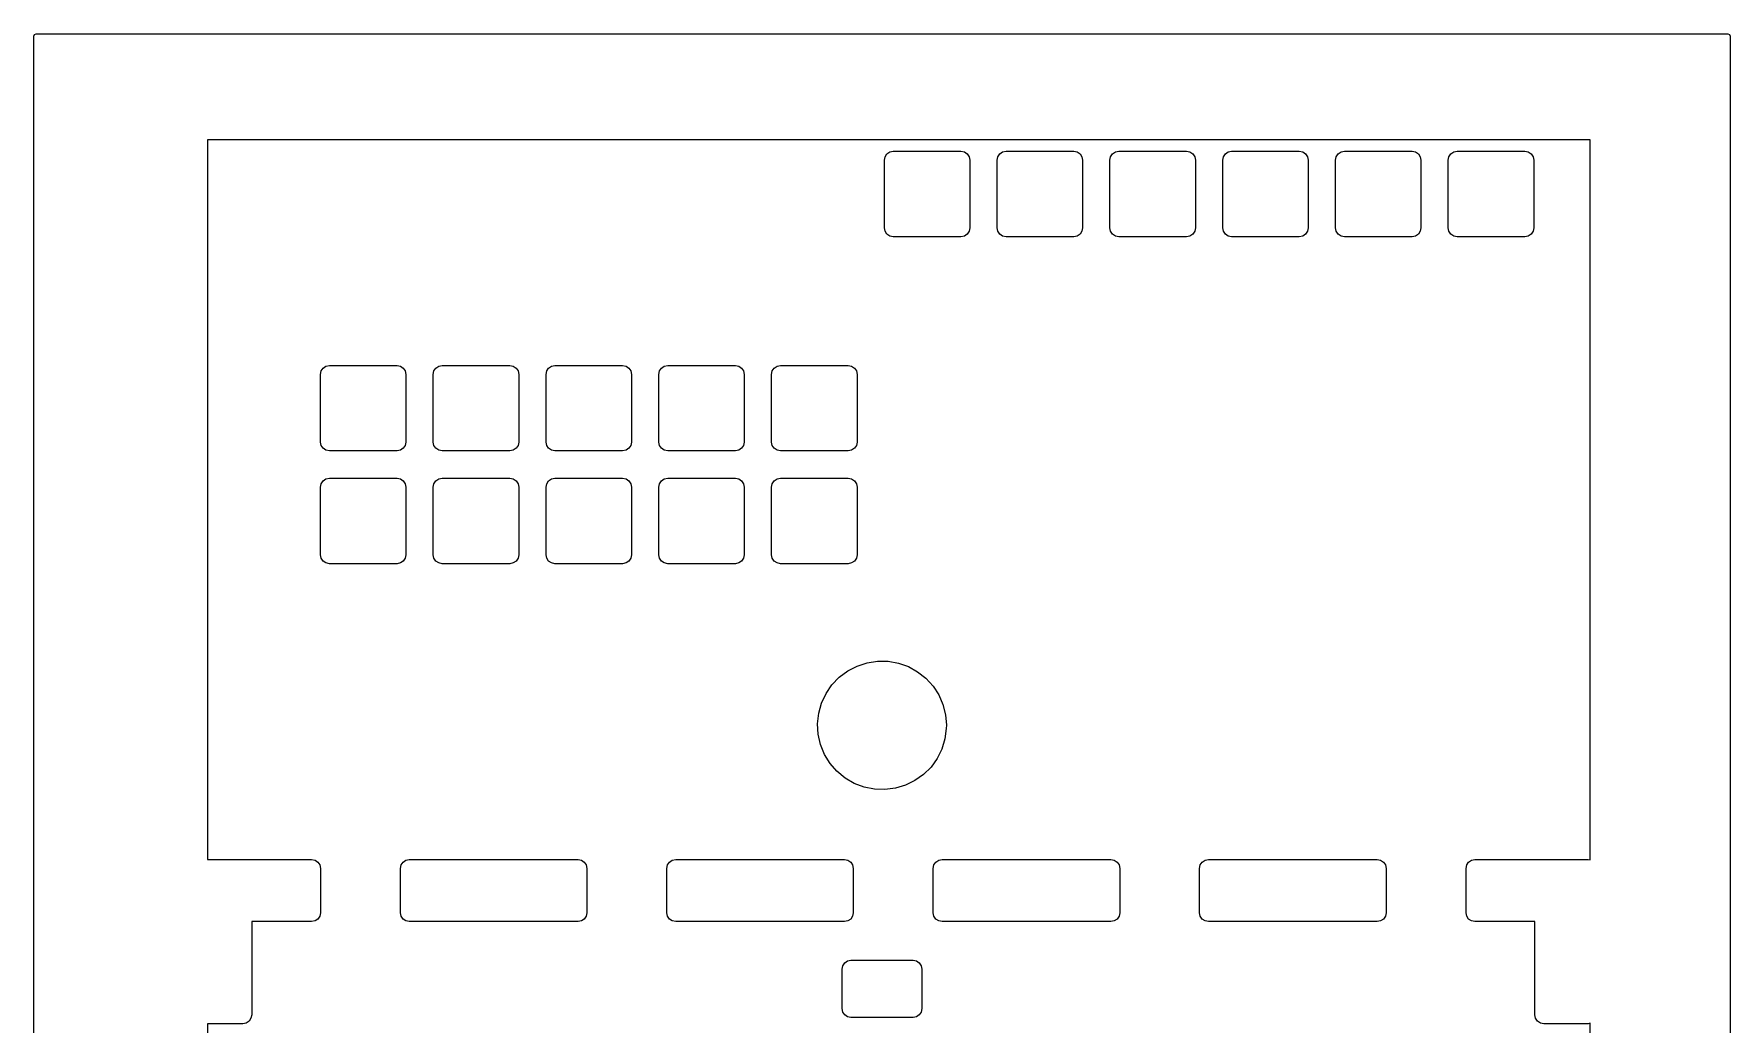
# Model space of a CAD drawing. Extents: x 0 to 2.92, y -0.01 to 4.33.
# Drawn here: x -0.002 to 1.502, y 3.455 to 4.333 of the extents above; entities that cross this region are included whole.
import ezdxf

# ---------------------------------------------------------------- set-up
doc = ezdxf.new("R2010")
doc.units = 0
doc.header["$MEASUREMENT"] = 0
doc.layers.add('BLACK', color=7, linetype='CONTINUOUS')

msp = doc.modelspace()

# ---------------------------------------------------------------- linework, layer by layer
at = {"layer": 'BLACK', "linetype": 'CONTINUOUS'}
for p, q in [((-0.001969, 4.33091), (-0.001392, 4.3323)), ((-0.001392, 4.3323), (0, 4.33287)), ((0, 4.33287), (1.5, 4.33287)), ((1.5, 4.33287), (1.50139, 4.3323)), ((1.50139, 4.3323), (1.50197, 4.33091)), ((-0.001969, -0.009094), (-0.001969, 4.33091)), ((1.50197, 4.33091), (1.50197, -0.009094)), ((1.37803, 4.23894), (0.151969, 4.23894)), ((0.151969, 4.23894), (0.151969, 3.60067)), ((0.752725, 4.22392), (0.754432, 4.22647)), ((0.754432, 4.22647), (0.756987, 4.22818)), ((0.756987, 4.22818), (0.76, 4.22878)), ((0.76, 4.22878), (0.82, 4.22878)), ((0.82, 4.22878), (0.823013, 4.22818)), ((0.823013, 4.22818), (0.825568, 4.22647)), ((0.825568, 4.22647), (0.827275, 4.22392)), ((0.852725, 4.22392), (0.854432, 4.22647)), ((0.854432, 4.22647), (0.856987, 4.22818)), ((0.856987, 4.22818), (0.86, 4.22878)), ((0.86, 4.22878), (0.92, 4.22878)), ((0.92, 4.22878), (0.923013, 4.22818)), ((0.923013, 4.22818), (0.925568, 4.22647)), ((0.925568, 4.22647), (0.927275, 4.22392)), ((0.952725, 4.22392), (0.954432, 4.22647)), ((0.954432, 4.22647), (0.956987, 4.22818)), ((0.956987, 4.22818), (0.96, 4.22878)), ((0.96, 4.22878), (1.02, 4.22878)), ((1.02, 4.22878), (1.02301, 4.22818)), ((1.02301, 4.22818), (1.02557, 4.22647)), ((1.02557, 4.22647), (1.02727, 4.22392)), ((1.05273, 4.22392), (1.05443, 4.22647)), ((1.05443, 4.22647), (1.05699, 4.22818)), ((1.05699, 4.22818), (1.06, 4.22878)), ((1.06, 4.22878), (1.12, 4.22878)), ((1.12, 4.22878), (1.12301, 4.22818)), ((1.12301, 4.22818), (1.12557, 4.22647)), ((1.12557, 4.22647), (1.12727, 4.22392)), ((1.15273, 4.22392), (1.15443, 4.22647)), ((1.15443, 4.22647), (1.15699, 4.22818)), ((1.15699, 4.22818), (1.16, 4.22878)), ((1.16, 4.22878), (1.22, 4.22878)), ((1.22, 4.22878), (1.22301, 4.22818)), ((1.22301, 4.22818), (1.22557, 4.22647)), ((1.22557, 4.22647), (1.22727, 4.22392)), ((1.25273, 4.22392), (1.25443, 4.22647)), ((1.25443, 4.22647), (1.25699, 4.22818)), ((1.25699, 4.22818), (1.26, 4.22878)), ((1.26, 4.22878), (1.32, 4.22878)), ((1.32, 4.22878), (1.32301, 4.22818)), ((1.32301, 4.22818), (1.32557, 4.22647)), ((1.32557, 4.22647), (1.32727, 4.22392)), ((1.37803, 3.60029), (1.37803, 4.23894)), ((0.752126, 4.22091), (0.752725, 4.22392)), ((0.752126, 4.16091), (0.752126, 4.22091)), ((0.827275, 4.22392), (0.827874, 4.22091)), ((0.827874, 4.22091), (0.827874, 4.16091)), ((0.852126, 4.22091), (0.852725, 4.22392)), ((0.852126, 4.16091), (0.852126, 4.22091)), ((0.927275, 4.22392), (0.927874, 4.22091)), ((0.927874, 4.22091), (0.927874, 4.16091)), ((0.952126, 4.22091), (0.952725, 4.22392)), ((0.952126, 4.16091), (0.952126, 4.22091)), ((1.02727, 4.22392), (1.02787, 4.22091)), ((1.02787, 4.22091), (1.02787, 4.16091)), ((1.05213, 4.22091), (1.05273, 4.22392)), ((1.05213, 4.16091), (1.05213, 4.22091)), ((1.12727, 4.22392), (1.12787, 4.22091)), ((1.12787, 4.22091), (1.12787, 4.16091)), ((1.15213, 4.22091), (1.15273, 4.22392)), ((1.15213, 4.16091), (1.15213, 4.22091)), ((1.22727, 4.22392), (1.22787, 4.22091)), ((1.22787, 4.22091), (1.22787, 4.16091)), ((1.25213, 4.22091), (1.25273, 4.22392)), ((1.25213, 4.16091), (1.25213, 4.22091)), ((1.32727, 4.22392), (1.32787, 4.22091)), ((1.32787, 4.22091), (1.32787, 4.16091)), ((0.752725, 4.15789), (0.752126, 4.16091)), ((0.754432, 4.15534), (0.752725, 4.15789)), ((0.756987, 4.15363), (0.754432, 4.15534)), ((0.76, 4.15303), (0.756987, 4.15363)), ((0.82, 4.15303), (0.76, 4.15303)), ((0.823013, 4.15363), (0.82, 4.15303)), ((0.825568, 4.15534), (0.823013, 4.15363)), ((0.827275, 4.15789), (0.825568, 4.15534)), ((0.827874, 4.16091), (0.827275, 4.15789)), ((0.852725, 4.15789), (0.852126, 4.16091)), ((0.854432, 4.15534), (0.852725, 4.15789)), ((0.856987, 4.15363), (0.854432, 4.15534)), ((0.86, 4.15303), (0.856987, 4.15363)), ((0.92, 4.15303), (0.86, 4.15303)), ((0.923013, 4.15363), (0.92, 4.15303)), ((0.925568, 4.15534), (0.923013, 4.15363)), ((0.927275, 4.15789), (0.925568, 4.15534)), ((0.927874, 4.16091), (0.927275, 4.15789)), ((0.952725, 4.15789), (0.952126, 4.16091)), ((0.954432, 4.15534), (0.952725, 4.15789)), ((0.956987, 4.15363), (0.954432, 4.15534)), ((0.96, 4.15303), (0.956987, 4.15363)), ((1.02, 4.15303), (0.96, 4.15303)), ((1.02301, 4.15363), (1.02, 4.15303)), ((1.02557, 4.15534), (1.02301, 4.15363)), ((1.02727, 4.15789), (1.02557, 4.15534)), ((1.02787, 4.16091), (1.02727, 4.15789)), ((1.05273, 4.15789), (1.05213, 4.16091)), ((1.05443, 4.15534), (1.05273, 4.15789)), ((1.05699, 4.15363), (1.05443, 4.15534)), ((1.06, 4.15303), (1.05699, 4.15363)), ((1.12, 4.15303), (1.06, 4.15303)), ((1.12301, 4.15363), (1.12, 4.15303)), ((1.12557, 4.15534), (1.12301, 4.15363)), ((1.12727, 4.15789), (1.12557, 4.15534)), ((1.12787, 4.16091), (1.12727, 4.15789)), ((1.15273, 4.15789), (1.15213, 4.16091)), ((1.15443, 4.15534), (1.15273, 4.15789)), ((1.15699, 4.15363), (1.15443, 4.15534)), ((1.16, 4.15303), (1.15699, 4.15363)), ((1.22, 4.15303), (1.16, 4.15303)), ((1.22301, 4.15363), (1.22, 4.15303)), ((1.22557, 4.15534), (1.22301, 4.15363)), ((1.22727, 4.15789), (1.22557, 4.15534)), ((1.22787, 4.16091), (1.22727, 4.15789)), ((1.25273, 4.15789), (1.25213, 4.16091)), ((1.25443, 4.15534), (1.25273, 4.15789)), ((1.25699, 4.15363), (1.25443, 4.15534)), ((1.26, 4.15303), (1.25699, 4.15363)), ((1.32, 4.15303), (1.26, 4.15303)), ((1.32301, 4.15363), (1.32, 4.15303)), ((1.32557, 4.15534), (1.32301, 4.15363)), ((1.32727, 4.15789), (1.32557, 4.15534)), ((1.32787, 4.16091), (1.32727, 4.15789)), ((0.252126, 4.03091), (0.252725, 4.03392)), ((0.252126, 3.97091), (0.252126, 4.03091)), ((0.252725, 4.03392), (0.254432, 4.03647)), ((0.254432, 4.03647), (0.256987, 4.03818)), ((0.256987, 4.03818), (0.26, 4.03878)), ((0.26, 4.03878), (0.32, 4.03878)), ((0.32, 4.03878), (0.323013, 4.03818)), ((0.323013, 4.03818), (0.325568, 4.03647)), ((0.325568, 4.03647), (0.327275, 4.03392)), ((0.327275, 4.03392), (0.327874, 4.03091)), ((0.327874, 4.03091), (0.327874, 3.97091)), ((0.352126, 4.03091), (0.352725, 4.03392)), ((0.352126, 3.97091), (0.352126, 4.03091)), ((0.352725, 4.03392), (0.354432, 4.03647)), ((0.354432, 4.03647), (0.356987, 4.03818)), ((0.356987, 4.03818), (0.36, 4.03878)), ((0.36, 4.03878), (0.42, 4.03878)), ((0.42, 4.03878), (0.423013, 4.03818)), ((0.423013, 4.03818), (0.425568, 4.03647)), ((0.425568, 4.03647), (0.427275, 4.03392)), ((0.427275, 4.03392), (0.427874, 4.03091)), ((0.427874, 4.03091), (0.427874, 3.97091)), ((0.452126, 4.03091), (0.452725, 4.03392)), ((0.452126, 3.97091), (0.452126, 4.03091)), ((0.452725, 4.03392), (0.454432, 4.03647)), ((0.454432, 4.03647), (0.456987, 4.03818)), ((0.456987, 4.03818), (0.46, 4.03878)), ((0.46, 4.03878), (0.52, 4.03878)), ((0.52, 4.03878), (0.523013, 4.03818)), ((0.523013, 4.03818), (0.525568, 4.03647)), ((0.525568, 4.03647), (0.527275, 4.03392)), ((0.527275, 4.03392), (0.527874, 4.03091)), ((0.527874, 4.03091), (0.527874, 3.97091)), ((0.552126, 4.03091), (0.552725, 4.03392)), ((0.552126, 3.97091), (0.552126, 4.03091)), ((0.552725, 4.03392), (0.554432, 4.03647)), ((0.554432, 4.03647), (0.556987, 4.03818)), ((0.556987, 4.03818), (0.56, 4.03878)), ((0.56, 4.03878), (0.62, 4.03878)), ((0.62, 4.03878), (0.623013, 4.03818)), ((0.623013, 4.03818), (0.625568, 4.03647)), ((0.625568, 4.03647), (0.627275, 4.03392)), ((0.627275, 4.03392), (0.627874, 4.03091)), ((0.627874, 4.03091), (0.627874, 3.97091)), ((0.652126, 4.03091), (0.652725, 4.03392)), ((0.652126, 3.97091), (0.652126, 4.03091)), ((0.652725, 4.03392), (0.654432, 4.03647)), ((0.654432, 4.03647), (0.656987, 4.03818)), ((0.656987, 4.03818), (0.66, 4.03878)), ((0.66, 4.03878), (0.72, 4.03878)), ((0.72, 4.03878), (0.723013, 4.03818)), ((0.723013, 4.03818), (0.725568, 4.03647)), ((0.725568, 4.03647), (0.727275, 4.03392)), ((0.727275, 4.03392), (0.727874, 4.03091)), ((0.727874, 4.03091), (0.727874, 3.97091)), ((0.252725, 3.96789), (0.252126, 3.97091)), ((0.327874, 3.97091), (0.327275, 3.96789)), ((0.352725, 3.96789), (0.352126, 3.97091)), ((0.427874, 3.97091), (0.427275, 3.96789)), ((0.452725, 3.96789), (0.452126, 3.97091)), ((0.527874, 3.97091), (0.527275, 3.96789)), ((0.552725, 3.96789), (0.552126, 3.97091)), ((0.627874, 3.97091), (0.627275, 3.96789)), ((0.652725, 3.96789), (0.652126, 3.97091)), ((0.727874, 3.97091), (0.727275, 3.96789)), ((0.254432, 3.96534), (0.252725, 3.96789)), ((0.256987, 3.96363), (0.254432, 3.96534)), ((0.26, 3.96303), (0.256987, 3.96363)), ((0.32, 3.96303), (0.26, 3.96303)), ((0.323013, 3.96363), (0.32, 3.96303)), ((0.325568, 3.96534), (0.323013, 3.96363)), ((0.327275, 3.96789), (0.325568, 3.96534)), ((0.354432, 3.96534), (0.352725, 3.96789)), ((0.356987, 3.96363), (0.354432, 3.96534)), ((0.36, 3.96303), (0.356987, 3.96363)), ((0.42, 3.96303), (0.36, 3.96303)), ((0.423013, 3.96363), (0.42, 3.96303)), ((0.425568, 3.96534), (0.423013, 3.96363)), ((0.427275, 3.96789), (0.425568, 3.96534)), ((0.454432, 3.96534), (0.452725, 3.96789)), ((0.456987, 3.96363), (0.454432, 3.96534)), ((0.46, 3.96303), (0.456987, 3.96363)), ((0.52, 3.96303), (0.46, 3.96303)), ((0.523013, 3.96363), (0.52, 3.96303)), ((0.525568, 3.96534), (0.523013, 3.96363)), ((0.527275, 3.96789), (0.525568, 3.96534)), ((0.554432, 3.96534), (0.552725, 3.96789)), ((0.556987, 3.96363), (0.554432, 3.96534)), ((0.56, 3.96303), (0.556987, 3.96363)), ((0.62, 3.96303), (0.56, 3.96303)), ((0.623013, 3.96363), (0.62, 3.96303)), ((0.625568, 3.96534), (0.623013, 3.96363)), ((0.627275, 3.96789), (0.625568, 3.96534)), ((0.654432, 3.96534), (0.652725, 3.96789)), ((0.656987, 3.96363), (0.654432, 3.96534)), ((0.66, 3.96303), (0.656987, 3.96363)), ((0.72, 3.96303), (0.66, 3.96303)), ((0.723013, 3.96363), (0.72, 3.96303)), ((0.725568, 3.96534), (0.723013, 3.96363)), ((0.727275, 3.96789), (0.725568, 3.96534)), ((0.252126, 3.93091), (0.252725, 3.93392)), ((0.252126, 3.87091), (0.252126, 3.93091)), ((0.252725, 3.93392), (0.254432, 3.93647)), ((0.254432, 3.93647), (0.256987, 3.93818)), ((0.256987, 3.93818), (0.26, 3.93878)), ((0.26, 3.93878), (0.32, 3.93878)), ((0.32, 3.93878), (0.323013, 3.93818)), ((0.323013, 3.93818), (0.325568, 3.93647)), ((0.325568, 3.93647), (0.327275, 3.93392)), ((0.327275, 3.93392), (0.327874, 3.93091)), ((0.327874, 3.93091), (0.327874, 3.87091)), ((0.352126, 3.93091), (0.352725, 3.93392)), ((0.352126, 3.87091), (0.352126, 3.93091)), ((0.352725, 3.93392), (0.354432, 3.93647)), ((0.354432, 3.93647), (0.356987, 3.93818)), ((0.356987, 3.93818), (0.36, 3.93878)), ((0.36, 3.93878), (0.42, 3.93878)), ((0.42, 3.93878), (0.423013, 3.93818)), ((0.423013, 3.93818), (0.425568, 3.93647)), ((0.425568, 3.93647), (0.427275, 3.93392)), ((0.427275, 3.93392), (0.427874, 3.93091)), ((0.427874, 3.93091), (0.427874, 3.87091)), ((0.452126, 3.93091), (0.452725, 3.93392)), ((0.452126, 3.87091), (0.452126, 3.93091)), ((0.452725, 3.93392), (0.454432, 3.93647)), ((0.454432, 3.93647), (0.456987, 3.93818)), ((0.456987, 3.93818), (0.46, 3.93878)), ((0.46, 3.93878), (0.52, 3.93878)), ((0.52, 3.93878), (0.523013, 3.93818)), ((0.523013, 3.93818), (0.525568, 3.93647)), ((0.525568, 3.93647), (0.527275, 3.93392)), ((0.527275, 3.93392), (0.527874, 3.93091)), ((0.527874, 3.93091), (0.527874, 3.87091)), ((0.552126, 3.93091), (0.552725, 3.93392)), ((0.552126, 3.87091), (0.552126, 3.93091)), ((0.552725, 3.93392), (0.554432, 3.93647)), ((0.554432, 3.93647), (0.556987, 3.93818)), ((0.556987, 3.93818), (0.56, 3.93878)), ((0.56, 3.93878), (0.62, 3.93878)), ((0.62, 3.93878), (0.623013, 3.93818)), ((0.623013, 3.93818), (0.625568, 3.93647)), ((0.625568, 3.93647), (0.627275, 3.93392)), ((0.627275, 3.93392), (0.627874, 3.93091)), ((0.627874, 3.93091), (0.627874, 3.87091)), ((0.652126, 3.93091), (0.652725, 3.93392)), ((0.652126, 3.87091), (0.652126, 3.93091)), ((0.652725, 3.93392), (0.654432, 3.93647)), ((0.654432, 3.93647), (0.656987, 3.93818)), ((0.656987, 3.93818), (0.66, 3.93878)), ((0.66, 3.93878), (0.72, 3.93878)), ((0.72, 3.93878), (0.723013, 3.93818)), ((0.723013, 3.93818), (0.725568, 3.93647)), ((0.725568, 3.93647), (0.727275, 3.93392)), ((0.727275, 3.93392), (0.727874, 3.93091)), ((0.727874, 3.93091), (0.727874, 3.87091)), ((0.252725, 3.86789), (0.252126, 3.87091)), ((0.254432, 3.86534), (0.252725, 3.86789)), ((0.256987, 3.86363), (0.254432, 3.86534)), ((0.325568, 3.86534), (0.323013, 3.86363)), ((0.327275, 3.86789), (0.325568, 3.86534)), ((0.327874, 3.87091), (0.327275, 3.86789)), ((0.352725, 3.86789), (0.352126, 3.87091)), ((0.354432, 3.86534), (0.352725, 3.86789)), ((0.356987, 3.86363), (0.354432, 3.86534)), ((0.425568, 3.86534), (0.423013, 3.86363)), ((0.427275, 3.86789), (0.425568, 3.86534)), ((0.427874, 3.87091), (0.427275, 3.86789)), ((0.452725, 3.86789), (0.452126, 3.87091)), ((0.454432, 3.86534), (0.452725, 3.86789)), ((0.456987, 3.86363), (0.454432, 3.86534)), ((0.525568, 3.86534), (0.523013, 3.86363)), ((0.527275, 3.86789), (0.525568, 3.86534)), ((0.527874, 3.87091), (0.527275, 3.86789)), ((0.552725, 3.86789), (0.552126, 3.87091)), ((0.554432, 3.86534), (0.552725, 3.86789)), ((0.556987, 3.86363), (0.554432, 3.86534)), ((0.625568, 3.86534), (0.623013, 3.86363)), ((0.627275, 3.86789), (0.625568, 3.86534)), ((0.627874, 3.87091), (0.627275, 3.86789)), ((0.652725, 3.86789), (0.652126, 3.87091)), ((0.654432, 3.86534), (0.652725, 3.86789)), ((0.656987, 3.86363), (0.654432, 3.86534)), ((0.725568, 3.86534), (0.723013, 3.86363)), ((0.727275, 3.86789), (0.725568, 3.86534)), ((0.727874, 3.87091), (0.727275, 3.86789)), ((0.26, 3.86303), (0.256987, 3.86363)), ((0.32, 3.86303), (0.26, 3.86303)), ((0.323013, 3.86363), (0.32, 3.86303)), ((0.36, 3.86303), (0.356987, 3.86363)), ((0.42, 3.86303), (0.36, 3.86303)), ((0.423013, 3.86363), (0.42, 3.86303)), ((0.46, 3.86303), (0.456987, 3.86363)), ((0.52, 3.86303), (0.46, 3.86303)), ((0.523013, 3.86363), (0.52, 3.86303)), ((0.56, 3.86303), (0.556987, 3.86363)), ((0.62, 3.86303), (0.56, 3.86303)), ((0.623013, 3.86363), (0.62, 3.86303)), ((0.66, 3.86303), (0.656987, 3.86363)), ((0.72, 3.86303), (0.66, 3.86303)), ((0.723013, 3.86363), (0.72, 3.86303)), ((0.727878, 3.77227), (0.73677, 3.77518)), ((0.73677, 3.77518), (0.746018, 3.77659)), ((0.746018, 3.77659), (0.755372, 3.77648)), ((0.755372, 3.77648), (0.764583, 3.77484)), ((0.705635, 3.75557), (0.712099, 3.76233)), ((0.712099, 3.76233), (0.71958, 3.76795)), ((0.71958, 3.76795), (0.727878, 3.77227)), ((0.764583, 3.77484), (0.773401, 3.77172)), ((0.773401, 3.77172), (0.781591, 3.76719)), ((0.781591, 3.76719), (0.788933, 3.7614)), ((0.788933, 3.7614), (0.795229, 3.75448)), ((0.696425, 3.73936), (0.700363, 3.74784)), ((0.700363, 3.74784), (0.705635, 3.75557)), ((0.795229, 3.75448), (0.800311, 3.74662)), ((0.800311, 3.74662), (0.804041, 3.73804)), ((0.69293, 3.72104), (0.693925, 3.73034)), ((0.693925, 3.73034), (0.696425, 3.73936)), ((0.804041, 3.73804), (0.80632, 3.72897)), ((0.693469, 3.7117), (0.69293, 3.72104)), ((0.807018, 3.71686), (0.805797, 3.70758)), ((0.80632, 3.72897), (0.807087, 3.71965)), ((0.807087, 3.71965), (0.807018, 3.71686)), ((0.695526, 3.70257), (0.693469, 3.7117)), ((0.699045, 3.69391), (0.695526, 3.70257)), ((0.805797, 3.70758), (0.803078, 3.69863)), ((0.703933, 3.68593), (0.699045, 3.69391)), ((0.710059, 3.67886), (0.703933, 3.68593)), ((0.798933, 3.69024), (0.793474, 3.68265)), ((0.803078, 3.69863), (0.798933, 3.69024)), ((0.717256, 3.67288), (0.710059, 3.67886)), ((0.725334, 3.66816), (0.717256, 3.67288)), ((0.779231, 3.67061), (0.77083, 3.66649)), ((0.786847, 3.67604), (0.779231, 3.67061)), ((0.793474, 3.68265), (0.786847, 3.67604)), ((0.734073, 3.66483), (0.725334, 3.66816)), ((0.743241, 3.66296), (0.734073, 3.66483)), ((0.75259, 3.66262), (0.743241, 3.66296)), ((0.761869, 3.66381), (0.75259, 3.66262)), ((0.77083, 3.66649), (0.761869, 3.66381)), ((0.151969, 3.60067), (0.244252, 3.60067)), ((0.244252, 3.60067), (0.247265, 3.60007)), ((0.247265, 3.60007), (0.24982, 3.59836)), ((0.24982, 3.59836), (0.251527, 3.59581)), ((0.251527, 3.59581), (0.252126, 3.5928)), ((0.322992, 3.5928), (0.323591, 3.59581)), ((0.323591, 3.59581), (0.325298, 3.59836)), ((0.325298, 3.59836), (0.327853, 3.60007)), ((0.327853, 3.60007), (0.330866, 3.60067)), ((0.330866, 3.60067), (0.480472, 3.60067)), ((0.480472, 3.60067), (0.483486, 3.60007)), ((0.483486, 3.60007), (0.48604, 3.59836)), ((0.48604, 3.59836), (0.487747, 3.59581)), ((0.487747, 3.59581), (0.488346, 3.5928)), ((0.559213, 3.5928), (0.559812, 3.59581)), ((0.559812, 3.59581), (0.561519, 3.59836)), ((0.561519, 3.59836), (0.564073, 3.60007)), ((0.564073, 3.60007), (0.567087, 3.60067)), ((0.567087, 3.60067), (0.716693, 3.60067)), ((0.716693, 3.60067), (0.719706, 3.60007)), ((0.719706, 3.60007), (0.722261, 3.59836)), ((0.722261, 3.59836), (0.723968, 3.59581)), ((0.723968, 3.59581), (0.724567, 3.5928)), ((0.795433, 3.5928), (0.796032, 3.59581)), ((0.796032, 3.59581), (0.797739, 3.59836)), ((0.797739, 3.59836), (0.800294, 3.60007)), ((0.800294, 3.60007), (0.803307, 3.60067)), ((0.803307, 3.60067), (0.952913, 3.60067)), ((0.952913, 3.60067), (0.955927, 3.60007)), ((0.955927, 3.60007), (0.958481, 3.59836)), ((0.958481, 3.59836), (0.960188, 3.59581)), ((0.960188, 3.59581), (0.960787, 3.5928)), ((1.03165, 3.5928), (1.03225, 3.59581)), ((1.03225, 3.59581), (1.03396, 3.59836)), ((1.03396, 3.59836), (1.03651, 3.60007)), ((1.03651, 3.60007), (1.03953, 3.60067)), ((1.03953, 3.60067), (1.18913, 3.60067)), ((1.18913, 3.60067), (1.19215, 3.60007)), ((1.19215, 3.60007), (1.1947, 3.59836)), ((1.1947, 3.59836), (1.19641, 3.59581)), ((1.19641, 3.59581), (1.19701, 3.5928)), ((1.26787, 3.5928), (1.26847, 3.59581)), ((1.26847, 3.59581), (1.27018, 3.59836)), ((1.27018, 3.59836), (1.27273, 3.60007)), ((1.27273, 3.60007), (1.27575, 3.60067)), ((1.27575, 3.60067), (1.37614, 3.60067)), ((1.37614, 3.60067), (1.37803, 3.60029)), ((0.252126, 3.5928), (0.252126, 3.55343)), ((0.322992, 3.55343), (0.322992, 3.5928)), ((0.488346, 3.5928), (0.488346, 3.55343)), ((0.559213, 3.55343), (0.559213, 3.5928)), ((0.724567, 3.5928), (0.724567, 3.55343)), ((0.795433, 3.55343), (0.795433, 3.5928)), ((0.960787, 3.5928), (0.960787, 3.55343)), ((1.03165, 3.55343), (1.03165, 3.5928)), ((1.19701, 3.5928), (1.19701, 3.55343)), ((1.26787, 3.55343), (1.26787, 3.5928)), ((0.251527, 3.55041), (0.24982, 3.54786)), ((0.252126, 3.55343), (0.251527, 3.55041)), ((0.323591, 3.55041), (0.322992, 3.55343)), ((0.325298, 3.54786), (0.323591, 3.55041)), ((0.487747, 3.55041), (0.48604, 3.54786)), ((0.488346, 3.55343), (0.487747, 3.55041)), ((0.559812, 3.55041), (0.559213, 3.55343)), ((0.561519, 3.54786), (0.559812, 3.55041)), ((0.723968, 3.55041), (0.722261, 3.54786)), ((0.724567, 3.55343), (0.723968, 3.55041)), ((0.796032, 3.55041), (0.795433, 3.55343)), ((0.797739, 3.54786), (0.796032, 3.55041)), ((0.960188, 3.55041), (0.958481, 3.54786)), ((0.960787, 3.55343), (0.960188, 3.55041)), ((1.03225, 3.55041), (1.03165, 3.55343)), ((1.03396, 3.54786), (1.03225, 3.55041)), ((1.19641, 3.55041), (1.1947, 3.54786)), ((1.19701, 3.55343), (1.19641, 3.55041)), ((1.26847, 3.55041), (1.26787, 3.55343)), ((1.27018, 3.54786), (1.26847, 3.55041)), ((0.244252, 3.54555), (0.191102, 3.54555)), ((0.191102, 3.54555), (0.191102, 3.46287)), ((0.247265, 3.54615), (0.244252, 3.54555)), ((0.24982, 3.54786), (0.247265, 3.54615)), ((0.327853, 3.54615), (0.325298, 3.54786)), ((0.330866, 3.54555), (0.327853, 3.54615)), ((0.480472, 3.54555), (0.330866, 3.54555)), ((0.483486, 3.54615), (0.480472, 3.54555)), ((0.48604, 3.54786), (0.483486, 3.54615)), ((0.564073, 3.54615), (0.561519, 3.54786)), ((0.567087, 3.54555), (0.564073, 3.54615)), ((0.716693, 3.54555), (0.567087, 3.54555)), ((0.719706, 3.54615), (0.716693, 3.54555)), ((0.722261, 3.54786), (0.719706, 3.54615)), ((0.800294, 3.54615), (0.797739, 3.54786)), ((0.803307, 3.54555), (0.800294, 3.54615)), ((0.952913, 3.54555), (0.803307, 3.54555)), ((0.955927, 3.54615), (0.952913, 3.54555)), ((0.958481, 3.54786), (0.955927, 3.54615)), ((1.03651, 3.54615), (1.03396, 3.54786)), ((1.03953, 3.54555), (1.03651, 3.54615)), ((1.18913, 3.54555), (1.03953, 3.54555)), ((1.19215, 3.54615), (1.18913, 3.54555)), ((1.1947, 3.54786), (1.19215, 3.54615)), ((1.27273, 3.54615), (1.27018, 3.54786)), ((1.27575, 3.54555), (1.27273, 3.54615)), ((1.3289, 3.54555), (1.27575, 3.54555)), ((1.3289, 3.46287), (1.3289, 3.54555)), ((0.714626, 3.50341), (0.715225, 3.50642)), ((0.715225, 3.50642), (0.716932, 3.50897)), ((0.716932, 3.50897), (0.719487, 3.51068)), ((0.719487, 3.51068), (0.7225, 3.51128)), ((0.7225, 3.51128), (0.7775, 3.51128)), ((0.7775, 3.51128), (0.780513, 3.51068)), ((0.780513, 3.51068), (0.783068, 3.50897)), ((0.783068, 3.50897), (0.784775, 3.50642)), ((0.784775, 3.50642), (0.785374, 3.50341)), ((0.714626, 3.46841), (0.714626, 3.50341)), ((0.785374, 3.50341), (0.785374, 3.46841)), ((0.190503, 3.45986), (0.188796, 3.45731)), ((0.191102, 3.46287), (0.190503, 3.45986)), ((0.715225, 3.46539), (0.714626, 3.46841)), ((0.716932, 3.46284), (0.715225, 3.46539)), ((0.719487, 3.46113), (0.716932, 3.46284)), ((0.7225, 3.46053), (0.719487, 3.46113)), ((0.7775, 3.46053), (0.7225, 3.46053)), ((0.780513, 3.46113), (0.7775, 3.46053)), ((0.783068, 3.46284), (0.780513, 3.46113)), ((0.784775, 3.46539), (0.783068, 3.46284)), ((0.785374, 3.46841), (0.784775, 3.46539)), ((1.3295, 3.45986), (1.3289, 3.46287)), ((1.3312, 3.45731), (1.3295, 3.45986)), ((0.183228, 3.455), (0.151969, 3.455)), ((0.151969, 3.455), (0.151969, 3.38413)), ((0.186242, 3.4556), (0.183228, 3.455)), ((0.188796, 3.45731), (0.186242, 3.4556)), ((1.33376, 3.4556), (1.3312, 3.45731)), ((1.33677, 3.455), (1.33376, 3.4556)), ((1.37614, 3.455), (1.33677, 3.455)), ((1.37803, 3.45538), (1.37614, 3.455)), ((1.37803, 3.38376), (1.37803, 3.45538))]:
    msp.add_line(p, q, dxfattribs=at)

doc.saveas('drawing.dxf')
